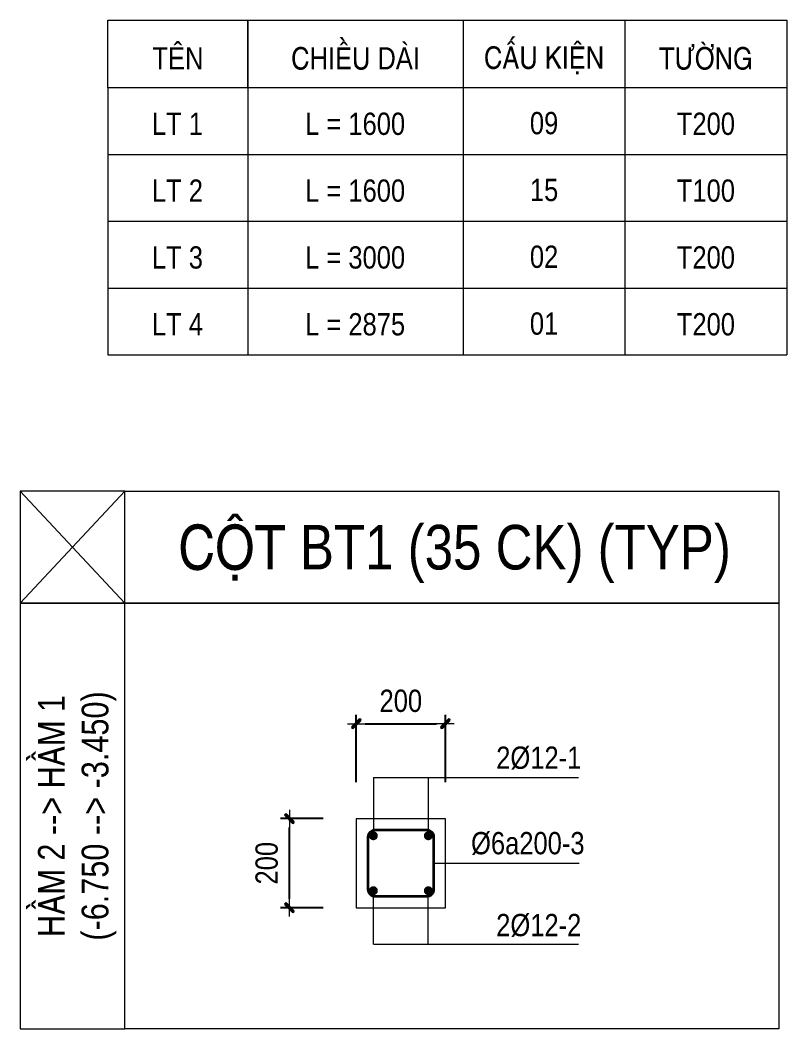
# Model space of a CAD drawing. Header units: millimetres. Extents: x -25197 to 555828, y -17247 to 174153.
# Drawn here: x 117652 to 126258, y 41411 to 52732 of the extents above; entities that cross this region are included whole.
import ezdxf
from ezdxf.enums import TextEntityAlignment as Align

# ---------------------------------------------------------------- set-up
doc = ezdxf.new("R2010")
doc.units = ezdxf.units.MM
doc.header["$LTSCALE"] = 250
for name, color, linetype, lineweight in [('CDAI', 8, 'Continuous', 35), ('CTHEP', 2, 'Continuous', 50), ('DBAO', 3, 'Continuous', 13), ('DGIONG', 4, 'Continuous', 15), ('KTH', 154, 'Continuous', 15), ('STICK', 1, 'Continuous', 15)]:
    doc.layers.add(name, color=color, linetype=linetype, lineweight=lineweight)
doc.layers.add('TEXT', color=21, linetype='Continuous')
doc.styles.add('TTP-HelCon', font='VHELVCN_0.TTF')
doc.dimstyles.new('TTP-20', dxfattribs={"dimscale": 100, "dimtxt": 2.5, "dimasz": 1, "dimexe": 1, "dimexo": 0.0625, "dimgap": 0.09, "dimtad": 0, "dimtoh": 1, "dimdec": 4, "dimlfac": 0.2, "dimrnd": 1, "dimdsep": 46, "dimtxsty": 'TTP-HelCon', "dimblk": 'Stick', "dimcen": 0.09, "dimdle": 1.5, "dimclrd": 256, "dimclre": 256, "dimclrt": 7, "dimadec": 0, "dimazin": 0, "dimtfac": 1, "dimtdec": 4, "dimtix": 1, "dimtmove": 0, "dimatfit": 3, "dimfxl": 1, "dimtvp": 1, "dimtolj": 1, "dimtzin": 0, "dimarcsym": 0})

# ---------------------------------------------------------------- blocks, each defined once
blk = doc.blocks.new('Stick')
at = {"layer": 'STICK'}
h = blk.add_hatch(color=256, dxfattribs=at)
edge = h.paths.add_edge_path()
edge.add_line((0.3, 0.5), (-0.5, -0.3))
edge.add_arc((-0.4, -0.4), 0.141, 135, 315)
edge.add_line((-0.3, -0.5), (0.5, 0.3))
edge.add_arc((0.4, 0.4), 0.141, 315, 495)
blk.add_line((1, 0), (-1, 0), dxfattribs=at)
blk.add_lwpolyline([(0.3, 0.5), (-0.5, -0.3, 1), (-0.3, -0.5), (0.5, 0.3, 1), (0.3, 0.5, 1)], format="xyb", dxfattribs=at)
blk = doc.blocks.new('*D28')
at = {"layer": 'Defpoints', "color": 0, "transparency": 16777216}
for p in [(120675, 43770), (121062, 43770), (121062, 42770)]:
    blk.add_point(p, dxfattribs=at)
at = {"layer": 'KTH', "lineweight": -2, "transparency": 16777216}
for p, q in [((121055, 43770), (120575, 43770)), ((120675, 42870), (120675, 43670)), ((121055, 42770), (120575, 42770))]:
    blk.add_line(p, q, dxfattribs=at)
at = {"layer": 'KTH', "lineweight": -2, "transparency": 16777216, "xscale": 100, "yscale": 100, "zscale": 100}
for p, rotation in [((120675, 43770), 90), ((120675, 42770), 270)]:
    blk.add_blockref('Stick', p, dxfattribs=dict(at, rotation=rotation))
at = {"layer": 'KTH', "color": 7, "transparency": 16777216, "insert": (120420, 43270), "char_height": 250, "attachment_point": 5, "rotation": 90, "style": 'TTP-HelCon'}
blk.add_mtext('\\A1;200', dxfattribs=at)
blk = doc.blocks.new('*D29')
at = {"layer": 'Defpoints', "color": 0, "transparency": 16777216}
for p in [(122425, 44836), (121425, 44174), (122425, 44174)]:
    blk.add_point(p, dxfattribs=at)
at = {"layer": 'KTH', "lineweight": -2, "transparency": 16777216}
for p, q in [((121425, 44181), (121425, 44936)), ((121525, 44836), (122325, 44836)), ((122425, 44181), (122425, 44936))]:
    blk.add_line(p, q, dxfattribs=at)
at = {"layer": 'KTH', "lineweight": -2, "transparency": 16777216, "xscale": 100, "yscale": 100, "zscale": 100, "rotation": 180}
blk.add_blockref('Stick', (121425, 44836), dxfattribs=at)
at = {"layer": 'KTH', "lineweight": -2, "transparency": 16777216, "xscale": 100, "yscale": 100, "zscale": 100}
blk.add_blockref('Stick', (122425, 44836), dxfattribs=at)
at = {"layer": 'KTH', "color": 7, "transparency": 16777216, "insert": (121925, 45091), "char_height": 250, "attachment_point": 5, "style": 'TTP-HelCon'}
blk.add_mtext('\\A1;200', dxfattribs=at)

msp = doc.modelspace()

# ---------------------------------------------------------------- linework, layer by layer
at = {"layer": 'CDAI'}
msp.add_lwpolyline([(121639.82966, 43644.55715), (122212.39105, 43644.55715, -0.4142135624), (122292.39105, 43564.55715), (122292.39105, 42974.55715, -0.4142135624), (122212.39105, 42894.55715), (121639.82966, 42894.55715, -0.4142135624), (121559.82966, 42974.55715), (121559.82966, 43564.55715, -0.4142135624)], format="xyb", close=True, dxfattribs=at)
at = {"layer": 'CTHEP', "const_width": 50}
for points in [[(121591.75092, 43577.89049, 1), (121641.75092, 43577.89049, 1)], [(122208.41759, 43577.89049, 1), (122258.41759, 43577.89049, 1)], [(121591.75092, 42961.22382, -1), (121641.75092, 42961.22382, -1)], [(122208.41759, 42961.22382, -1), (122258.41759, 42961.22382, -1)]]:
    msp.add_lwpolyline(points, format="xyb", close=True, dxfattribs=at)
at = {"layer": 'DBAO'}
for p, q in [((122624.63574, 52732.21702), (122624.63574, 48974.5)), ((124441.06787, 52732.21702), (124441.06787, 48974.5)), ((118636.40741, 51974.5), (118636.40741, 48974.5)), ((120209.40287, 51974.5), (120209.40287, 48974.5)), ((122624.63574, 51982.21702), (122624.63574, 48974.5)), ((126257.5, 51974.5), (126257.5, 48974.5)), ((118636.40741, 51224.5), (126257.5, 51224.5)), ((118636.40741, 50474.5), (126257.5, 50474.5)), ((118636.40741, 49724.5), (126257.5, 49724.5)), ((118636.40741, 48974.5), (126257.5, 48974.5))]:
    msp.add_line(p, q, dxfattribs=at)
for points in [[(118636.40741, 52732.21702), (120209.40287, 52732.21702), (120209.40287, 51974.5), (118636.40741, 51974.5)], [(120209.40287, 52732.21702), (126257.5, 52732.21702), (126257.5, 51974.5), (120209.40287, 51974.5)], [(117652.44215, 46188.78298), (118825.71182, 46188.78298), (118825.71182, 47446.5), (117652.44215, 47446.5)], [(118825.71182, 47446.5), (126167.86759, 47446.5), (126167.86759, 46188.78298), (118825.71182, 46188.78298)], [(118825.71182, 46188.78298), (117652.44215, 46188.78298), (117652.44215, 41410.83608), (118825.71182, 41410.83608)], [(126167.86759, 46188.78298), (126167.86759, 41410.83608), (118825.71182, 41410.83608), (118825.71182, 46188.78298)], [(122425.08425, 42769.55715), (122425.08425, 43769.55715), (121425.08425, 43769.55715), (121425.08425, 42769.55715)]]:
    msp.add_lwpolyline(points, close=True, dxfattribs=at)
at = {"layer": 'DGIONG'}
for p, q in [((117652.44215, 47446.5), (118825.71182, 46188.78298)), ((117652.44215, 46188.78298), (118825.71182, 47446.5)), ((121616.75092, 44231.97615), (123920.2181, 44231.97611)), ((121616.75092, 44231.97615), (121616.75092, 43552.89049)), ((122233.41759, 44231.97614), (122233.41759, 43552.89049)), ((122292.39105, 43269.55024), (123925.08425, 43269.86052)), ((121616.75092, 42362.05297), (121616.75092, 42961.22382)), ((122233.41759, 42362.05297), (122233.41759, 42961.22382)), ((121616.75092, 42362.05297), (123920.2181, 42362.05294))]:
    msp.add_line(p, q, dxfattribs=at)

# ---------------------------------------------------------------- texts
at = {"layer": 'TEXT', "style": 'TTP-HelCon'}
for s, height, p in [('CHIEÀU DAØI', 250, (121417.01931, 52179.1983)), ('CAÁU KIEÄN', 250, (123532.85181, 52186.91532)), ('TEÂN', 250, (119422.90514, 52179.1983)), ('TÖÔØNG', 250, (125349.28394, 52179.1983)), ('LT 1', 250, (119417.65356, 51444.17352)), ('L = 1600', 250, (121411.76772, 51444.17352)), ('09', 250, (123532.85181, 51451.89054)), ('T200', 250, (125349.28394, 51444.17352)), ('LT 2', 250, (119417.65356, 50694.17352)), ('L = 1600', 250, (121411.76772, 50694.17352)), ('15', 250, (123532.85181, 50701.89054)), ('T100', 250, (125349.28394, 50694.17352)), ('LT 3', 250, (119417.65356, 49944.17352)), ('L = 3000', 250, (121411.76772, 49944.17352)), ('02', 250, (123532.85181, 49951.89054)), ('T200', 250, (125349.28394, 49944.17352)), ('LT 4', 250, (119417.65356, 49194.17352)), ('L = 2875', 250, (121411.76772, 49194.17352)), ('01', 250, (123532.85181, 49201.89054)), ('T200', 250, (125349.28394, 49194.17352)), ('COÄT BT1 (35 CK) (TYP)', 500, (122528.93544, 46567.07619)), ('Þ6a200-3', 250, (123350.08425, 43369.86052)), ('2Þ12-2', 250, (123473.30777, 42450.38848))]:
    msp.add_text(s, height=height, dxfattribs=at).set_placement(p, align=Align.CENTER)
for s, height, rotation, p in [('(-6.750 --> -3.450)', 300, 90, (118642.74773, 43799.80953)), ('HAÀM 2 --> HAÀM 1', 300, 90, (118152.84088, 43799.80953)), ('2Þ12-1', 250, 359.999999333, (123473.30778, 44329.25956))]:
    msp.add_text(s, height=height, rotation=rotation, dxfattribs=at).set_placement(p, align=Align.CENTER)

# ---------------------------------------------------------------- dimensions: what is measured, and where the dimension line sits
at = {"layer": 'KTH'}
dim = msp.add_linear_dim(base=(122425.08425, 44835.66451), p1=(121425.08425, 44174.36582), p2=(122425.08425, 44174.36582), dimstyle='TTP-20', dxfattribs=at)
dim.commit()
dim.dimension.update_dxf_attribs({"geometry": '*D29', "text_midpoint": (121925.08425, 45090.99784)})
dim = msp.add_linear_dim(base=(120675.49981, 43769.55715), p1=(121061.55857, 42769.55715), p2=(121061.55857, 43769.55715), angle=90, dimstyle='TTP-20', dxfattribs=at)
dim.commit()
dim.dimension.update_dxf_attribs({"geometry": '*D28', "text_midpoint": (120420.16648, 43269.55715)})

doc.saveas('drawing.dxf')
